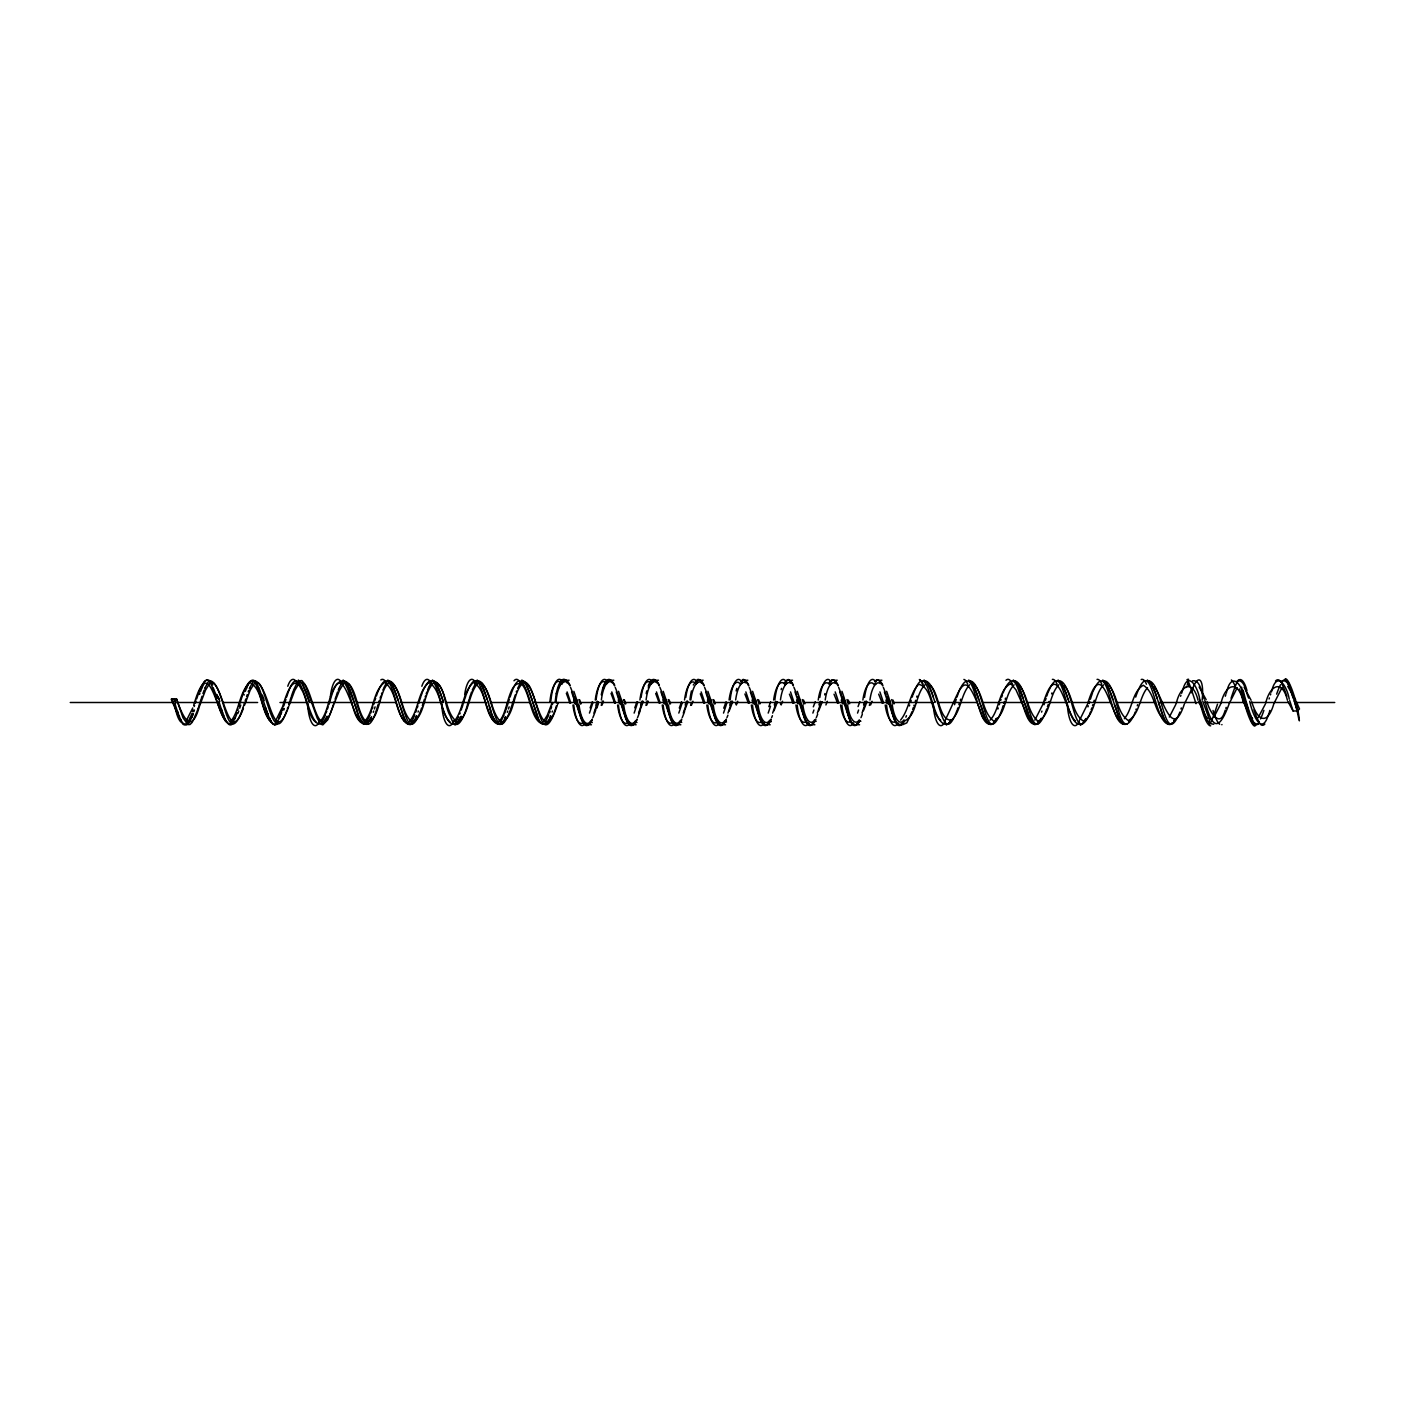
<?xml version="1.0" encoding="UTF-8"?>
<svg xmlns="http://www.w3.org/2000/svg" width="1405" height="1405" viewBox="0 0 1405 1405"><rect width="100%" height="100%" fill="white"/><g stroke="black" fill="none" stroke-linecap="round" stroke-linejoin="round"><path stroke-width="1.5" d="M1003.82 703.554L1004.522 701.358M1044.723 702.553L1044.02 704.748M195.348 703.044L196.015 700.972M199.826 703.044L198.825 706.153M200.265 701.657L201.143 698.9M240.009 703.115L241.01 700.006M239.57 704.502L238.903 706.575M244.488 703.115L243.82 705.205M245.155 701.042L245.805 698.97M284.565 703.536L283.792 705.96M285.25 701.411L285.953 699.216M289.711 701.411L288.71 704.572M328.893 704.695L329.578 702.5M329.929 701.411C341.977 655.433 350.003 709.437 360.558 721.994M333.705 703.589L334.39 701.411M373.59 704.695L374.292 702.5M378.718 702.5L379.42 700.305M418.637 703.606L419.34 701.411M423.046 703.589L422.343 705.767M423.73 701.394L424.433 699.216M463.316 703.606L464.37 700.322M467.725 703.589C465.652 712.388 457.169 737.59 450.267 715.812C443.892 705.802 445.455 683.41 432.81 680.828M468.427 701.394L469.13 699.216M507.978 703.606L507.293 705.784M508.68 701.411L509.383 699.233M512.07 704.678L513.124 701.394M552.306 704.695L552.832 703.044M557.118 703.589L557.469 702.5M597.23 703.958L597.687 702.5M601.235 705.415L601.691 703.958M602.165 702.5L602.622 701.042M642.384 702.5L642.84 701.042M645.914 705.415L647.301 701.042M687.063 702.5L687.519 701.042M690.593 705.415L691.523 702.5M730.811 705.415L731.285 703.958M731.742 702.5L732.216 701.042M735.746 703.958L736.22 702.5M775.964 703.958L776.421 702.5M780.425 703.958L780.899 702.5M865.796 702.5L866.27 701.042M869.344 705.415L869.8 703.958M910.651 701.956L911.178 700.305M915.305 701.411L915.656 700.305M954.522 704.713L954.873 703.606M955.576 701.411L956.261 699.233M958.895 704.678L959.246 703.589M999.306 704.73L999.658 703.642M1048.815 702.447L1049.166 701.341M1088.998 703.642L1089.7 701.446M1093.915 701.358L1094.267 700.27M194.575 705.468L194.241 706.504M290.062 700.305L291.116 697.073M333.354 704.695L332.3 707.927M374.977 700.322L375.679 698.144M378.015 704.678C364.843 752.694 358.257 699.286 349.178 684.323M419.674 700.322L420.727 697.073M462.965 704.695L461.929 707.944M513.475 700.305L514.529 697.073M909.386 705.96L909.667 705.047M913.847 705.96L914.146 705.047M960.282 700.287L960.634 699.198M1000.711 700.357L1001.062 699.269M1045.425 700.375L1046.11 698.197M1048.13 704.625L1047.428 706.803M1092.528 705.731L1092.879 704.66M1137.277 705.767L1137.629 704.678M196.682 698.9C213.56 645.931 214.069 722.873 230.841 724.137M241.344 698.97L242.327 695.932M243.592 705.89L243.047 707.593M335.093 699.216L336.146 696.019M417.935 705.784L417.232 707.944M464.721 699.233L465.757 696.019M511.736 705.767L510.682 708.981M556.433 705.784L555.73 707.927M1003.117 705.731L1002.432 707.874M1005.207 699.181L1005.558 698.092M1087.944 706.891L1088.295 705.819M1090.385 699.251L1091.088 697.108M1269.084 698.97L1269.418 697.934M201.477 697.881L202.039 696.195M198.386 707.523L198.052 708.524M287.814 707.33L287.375 708.664M328.19 706.856L327.488 708.981M372.887 706.856L372.185 708.998M375.1 706.856L374.415 708.981M380.105 698.127L380.808 696.002M469.463 698.127L470.517 694.966M506.942 706.856L505.888 710.034M509.154 706.856L508.452 708.981M551.603 706.856L550.918 708.981M1226.179 707.365L1225.845 708.401M283.125 707.997L282.352 710.315M913.32 707.576L912.618 709.683M242.819 708.26L242.38 709.595M246.578 696.599L247.245 694.614M286.638 697.073C300.143 653.026 305.71 712.019 316.195 722.223M421.641 707.927L420.938 710.017M425.135 697.056L425.487 696.002M510.085 697.073C524.118 652.412 528.631 713.441 540.328 722.504M912.231 697.073L912.583 696.019M916.692 697.073L917.043 696.019M956.963 697.091L959.071 691.032M957.49 708.963L957.841 707.909M1001.747 697.126L1002.45 695.018M1091.825 707.892L1091.123 709.999M1135.697 697.091L1136.048 696.019M1180.973 708.981L1181.306 707.927M997.901 709.033L998.253 707.98M1180.604 696.248L1180.938 695.247M1225.301 696.23L1225.862 694.562M197.824 709.191L197.385 710.509M238.13 708.928L237.691 710.245M1002.081 708.945L1001.027 712.001M1046.813 696.072L1047.515 694M291.467 696.019L291.801 694.966M331.949 708.981L330.913 712.054M376.382 696.019L377.084 693.947M421.079 696.019L422.132 692.964M461.226 710.034L461.578 708.998M514.862 696.019L515.214 694.966M555.379 708.981L554.325 712.054M1046.725 708.928L1046.023 711M1091.439 696.055L1092.493 692.981M1135.89 710.017L1136.224 708.963M193.135 709.859L192.485 711.791M1136.382 694.983C1152.644 650.656 1153.4 724.155 1169.171 724.172M1225.283 710.069L1224.51 712.335M1270.436 694.895L1270.77 693.912M242.784 694.614C259.1 650.972 259.556 724.4 275.503 724.155M242.169 710.245C225.906 752.922 225.239 682.391 209.661 680.652M286.831 710.315C273.799 748.97 267.723 693.561 259.223 683.673M336.498 694.966L337.534 691.963M416.547 710.034L415.845 712.054M466.109 694.983C482.389 650.656 483.144 724.137 498.916 724.172M510.331 710.017C494.051 754.345 493.278 680.863 477.507 680.828M912.934 694.966C929.214 650.656 929.987 724.155 945.776 724.172M957.139 710.017C940.876 754.345 940.173 680.845 924.367 680.828M1269.857 710.386L1269.418 711.685M197.174 711.158L192.186 722.381L189.991 724.541L187.778 724.594L183.019 717.797L176.486 698.847L171.199 699.198L180.507 720.8M202.917 693.578L203.462 692.015M292.152 693.947L292.503 692.946M326.785 711.053L326.101 713.038M371.482 711.053L370.797 713.038M373.712 711.053L373.273 712.3M381.51 693.947L381.861 692.946M418.04 712.054L418.391 711.053M426.172 693.947L426.874 691.963M420.587 711.035C404.324 753.256 403.779 680.354 388.131 680.828M470.868 693.947L471.571 691.963M505.537 711.053L504.852 713.038M507.767 711.053L507.328 712.3M550.216 711.053L549.513 713.038M552.095 712.054L552.446 711.053M1041.579 712.107L1041.93 711.106M1051.625 693.894L1051.976 692.893M1181.623 693.28L1182.29 691.401M1226.302 693.262C1231.184 670.431 1242.055 684.042 1244.444 698.847M911.933 711.72L911.23 713.67M281.685 712.23L281.351 713.16M552.2 702.5L547.3 715.25L543.472 721.432M557.592 704.467L558.294 702.5M597.336 701.183L595.948 705.117M603.448 701.183L602.043 705.117M641.997 701.183L640.592 705.117M1047.867 692.999C1064.094 652.886 1064.34 724.98 1079.918 724.19M236.918 712.476L236.251 714.302M244.523 705.24L250.16 690.241L254.252 683.533M289.184 705.31L294.716 690.522L298.914 683.568M377.436 692.946C393.699 652.904 393.997 725.085 409.558 724.172M648.162 701.183L646.757 705.117M1003.152 692.999L1003.855 691.049M1045.671 712.001C1029.408 752.132 1029.127 680.002 1013.585 680.81M1090.42 712.019L1089.736 713.951M1179.919 712.054C1163.639 752.097 1163.34 679.88 1147.78 680.828M193.662 705.486C207.852 655.766 213.964 701.833 225.485 721.134M199.756 705.486L205.499 690.189L209.591 683.515M282.862 705.925C284.969 698.566 293.048 671.397 301.197 688.994C307.994 698.584 307.677 721.994 320.164 724.172M557.241 705.451C538.589 759.684 539.432 682.69 522.203 680.828M686.606 701.2L685.201 705.082M1135.187 712.036L1134.485 713.968M199.528 706.1C190.992 736.729 182.316 715.531 176.486 698.847M692.928 701.2L691.523 705.082M282.651 706.539L275.345 721.432M288.745 706.539C272.43 751.359 270.217 683.585 254.323 680.67M1224.282 712.967C1218.855 728.387 1208.722 709.437 1207.071 701.833M1271.437 691.998C1276.776 669.377 1287.068 686.307 1289.246 699.198M1268.961 712.95C1261.848 738.696 1252.154 713.038 1249.695 701.288M248.246 691.769L248.685 690.575M1000.676 712.985C984.431 750.867 984.431 679.581 968.993 680.828M292.855 691.963L293.206 691.014M330.561 713.038C318.11 742.314 312.314 690.382 304.147 683.919M422.484 691.98C438.764 654.15 438.764 725.454 454.236 724.172M459.821 713.986L460.173 713.038M516.267 691.963L516.619 691.014M553.991 713.038C541.522 742.314 535.727 690.382 527.56 683.919M729.775 705.047L731.162 701.236M1092.827 691.998C1109.107 654.15 1109.072 725.349 1124.544 724.172M192.766 707.927L185.917 721.503M203.69 691.401L204.129 690.224M281.246 713.459L280.807 714.653M736.325 705.047L737.73 701.236M191.818 713.635L191.484 714.53M243.416 708.296C229.278 746.775 224.396 691.12 213.016 682.602M775.718 701.253L774.313 704.994M782.55 701.253L781.145 704.994M820.309 701.271L818.922 704.959M827.317 701.271L825.912 704.959M1005.032 703.343L1005.383 702.412M864.971 701.271L863.566 704.959M872.031 701.271L870.626 704.959M911.002 714.302L906.805 722.855L902.853 724.646M1043.177 703.519C1056.929 658.787 1063.374 704.116 1074.14 719.852M1087.751 703.466C1100.659 660.526 1107.878 701.376 1117.502 718.096M1182.624 690.505C1187.963 669.728 1197.569 686.94 1199.536 698.144M1042.826 704.432L1034.818 720.185M1087.4 704.397L1079.725 719.887M293.557 690.083L297.403 682.303M325.047 715.812L325.398 714.917M338.236 690.083L338.587 689.188M382.898 690.083L383.249 689.188M416.723 715.637L415.599 718.306M427.577 690.083L428.964 686.694M504.149 714.917L500.303 722.697M548.811 714.917L544.982 722.697M1089.384 714.882C1072.981 748.11 1073.719 679.107 1058.264 680.81M369.743 715.812L370.095 714.917M414.791 714.917L413.404 718.306M472.273 690.083L476.102 682.303M959.422 690.101C975.843 656.908 975.088 725.858 990.56 724.19M1004.206 690.136C1020.627 656.873 1019.907 725.858 1035.309 724.19M1134.134 714.899C1117.678 748.092 1118.45 679.107 1102.995 680.81M191.15 715.391L190.378 717.305M249.352 688.872L249.897 687.537M280.262 716.076L279.7 717.411M550.707 715.812C549.495 727.158 538.484 726.262 537.36 715.637M204.691 688.819L205.13 687.748M322.044 724.418C320.2 726.069 327.435 719.255 327.102 716.251M416.477 716.251L415.95 717.498M461.156 716.251L457.433 723.224L460.981 716.673M550.532 716.251L550.005 717.498M324.695 716.673L321.552 722.697M326.926 716.673L322.395 724.172M338.939 688.327L342.082 682.303M367.32 723.979L371.605 716.673M383.6 688.327L386.744 682.303M458.785 716.673L455.642 722.697M505.326 717.498L505.66 716.673C501.234 732.83 492.593 720.062 490.942 710.877M1176.284 703.325C1180.253 685.763 1192.74 678.229 1198.026 700.234M1184.661 703.325L1192.511 687.73M1220.998 703.29C1225.107 684.955 1237.752 678.773 1242.951 700.779M1229.147 703.817C1218.644 732.514 1212.093 728.721 1204.788 700.568M1229.357 703.29L1237.208 687.73M1265.677 703.273C1269.646 685.675 1282.133 678.299 1287.419 700.252M1273.826 703.817C1267.363 726.069 1257.212 720.783 1251.767 701.85M1274.054 703.273L1282.01 687.589M369.392 716.673L366.248 722.697M517.672 688.327L520.816 682.303M1175.95 704.168L1169.311 717.077M1184.31 704.168C1172.227 740.839 1163.322 698.478 1154.19 686.624M1220.664 704.098L1213.832 717.27M1265.343 704.081L1258.178 717.639M190.272 717.551L187.392 722.837M205.235 687.484L208.116 682.18M1186.083 687.431L1186.54 686.43M250.002 687.273L252.882 682.075M279.595 717.674L276.715 722.89M234.811 717.867L232.053 722.873M371.043 718.025L367.425 723.874M505.098 718.025C499.179 734.411 490.222 713.459 489.256 705.784M996.496 718.306L995.46 720.449L996.373 718.57M1041.193 718.306L1040.49 719.764M1041.07 718.57L1040.315 720.098M1085.749 718.57L1085.257 719.623M415.23 719.097L412.245 723.751M549.285 719.097L545.807 724.172M413.052 719.061L410.945 722.697M429.315 685.939L431.423 682.303M415.248 719.061L412.455 723.54M1187.207 685.025L1187.875 683.796M951.115 719.764L950.447 721.028M1174.545 719.764L1173.842 721.081M950.957 720.098C939.313 720.308 939.032 693.982 930.9 685.956M1128.935 721.45L1129.69 720.098M1174.369 720.098L1173.878 721.028M1084.818 720.449L1084.133 721.661M1129.515 720.449L1128.812 721.661M1084.748 720.572L1084.01 721.854M990.033 720.185C1000.009 710.069 998.182 689.03 1011.477 683.304M995.109 721.081L994.143 722.574M1037.399 721.696C1050.659 715.848 1048.815 694.931 1058.773 684.797M950.202 721.45L948.955 723.224L950.079 721.661M994.881 721.45L994.055 722.697M1172.876 722.574C1164.236 729.81 1161.847 709.665 1159.178 704.695M1083.431 722.697L1082.517 723.751M1172.789 722.697C1167.309 729.213 1163.375 717.042 1161.97 713.038M1147.499 687.625C1139.244 697.231 1139.771 714.302 1128.303 720.537C1117.028 712.95 1117.73 695.861 1109.195 685.658M993.897 722.908C985.151 729.09 983.254 709.701 980.444 704.695M1083.273 722.908L1082.377 723.874M1124.351 718.71C1132.711 708.998 1131.921 691.963 1143.249 685.254C1154.471 692.05 1153.716 708.981 1162.69 718.218M993.704 723.136C988.031 728.615 984.8 716.849 983.237 713.038M1287.964 701.587L1293.074 710.965L1297.535 710.965L1299.485 708.928L1296.446 701.85M457.187 723.487L454.693 724.84L457.134 723.54M948.709 723.487L946.232 724.84L948.674 723.54M230.806 721.309C239.675 710.579 239.026 692.296 249.809 682.514C262.296 688.977 260.733 708.77 269.058 719.711M343.593 683.568L339.395 690.522L327.769 719.764L322.887 724.84L320.094 723.136L317.302 718.306L305.078 684.551L301.935 680.582L298.791 680.828M320.041 721.432C329.947 711.791 328.928 683.533 342.504 680.828C353.393 690.768 350.583 721.151 364.861 724.172M388.237 683.568C378.946 690.733 379.069 725.208 365.563 721.081C356.115 711.387 356.852 683.41 343.47 680.828M364.738 721.432C374.397 710.298 372.641 691.137 384.654 682.391C396.526 691.032 394.998 709.859 404.219 721.064M477.612 683.568C468.111 694.79 469.551 713.231 458.048 722.574C446.14 715.057 447.405 696.371 439.203 685.271M454.149 721.432C463.492 710.157 462.368 692.349 473.344 682.496C485.726 689.153 484.198 708.805 492.523 719.729M522.309 683.568C512.245 694.228 514.845 716.251 501.357 722.381C490.257 711.984 492.172 693.034 481.09 682.619M498.81 721.432C508.101 714.302 507.978 679.792 521.483 683.919C530.932 693.613 530.194 721.59 543.577 724.172M432.916 683.568C422.975 694.421 425.329 715.356 412.315 722.504C400.882 712.511 402.814 693.49 392.083 682.795M409.452 721.432C418.953 710.21 417.513 691.769 429.017 682.426C441.381 690.312 439.554 709.947 448.915 721.064M1037.698 723.874L1040.069 720.572L1037.347 724.172L1034.607 724.629L1028.899 715.637M900.57 720.062C909.228 709.648 909.263 694.175 918.607 684.288C932.762 687.361 930.057 711.299 940.648 720.449M924.982 684.832C915.006 694.527 917.237 715.496 904.153 721.116M969.555 684.815C960.317 695.194 961.213 712.247 950.412 721.169M945.196 720.168C963.426 682.76 963.971 665.935 982.675 716.954M1014.076 684.815C1004.399 694.931 1006.138 714.056 993.897 721.239C982.587 712.862 983.781 695.159 974.42 684.85M1103.575 684.85C1093.968 695.053 1095.443 713.441 1083.641 721.309C1072.103 713.705 1073.121 695.949 1064.375 685.552M1127.196 723.751C1120.523 727.456 1118.643 714.969 1116.536 710.877M412.104 723.874C407.292 727.246 404.781 718.833 403.305 715.637M1127.073 723.874C1118.591 726.42 1117.765 711.071 1114.797 705.609M186.285 724.032C175.853 724.559 176.345 705.819 172.007 698.847M411.999 723.979C403.586 726.209 402.901 711.123 399.898 705.784M1281.729 680.916C1289.772 678.931 1290.528 693.051 1293.39 698.162M1213.762 724.242C1203.927 723.856 1204.208 707.382 1200.204 700.217M1192.582 680.758C1200.836 679.686 1201.293 693.701 1204.348 699.181M1237.278 680.758C1245.216 679.511 1245.796 692.928 1248.694 698.144M367.074 724.172L363.087 723.751L358.626 715.637M1037.347 724.172C1028.706 725.279 1028.337 710.526 1025.123 704.695M900.939 724.26L898.375 724.646M1258.336 724.313C1248.799 723.716 1248.957 707.997 1245.129 700.937M366.81 724.348C358.31 724.629 358.099 710.596 354.85 704.695M545.456 724.418C537.325 724.611 537.026 711.422 533.953 705.784M563.247 680.354L564.634 680.213M565.477 680.354L566.882 680.213M567.708 680.354L569.113 680.213M607.926 680.354L609.331 680.213M610.156 680.354L611.561 680.213M612.404 680.354L613.792 680.213M652.623 680.354L654.01 680.213M654.853 680.354L656.24 680.213M657.083 680.354L658.488 680.213M697.302 680.354L698.689 680.213M699.532 680.354L700.937 680.213M701.762 680.354L703.167 680.213M741.981 680.354L743.385 680.213M744.211 680.354L745.616 680.213M746.459 680.354L747.846 680.213M786.677 680.354L788.065 680.213M788.908 680.354L790.295 680.213M791.138 680.354L792.543 680.213M831.356 680.354L832.744 680.213M833.587 680.354L834.992 680.213M835.817 680.354L837.222 680.213M876.035 680.354L877.44 680.213M878.265 680.354L879.671 680.213M880.514 680.354L881.901 680.213M562.439 682.567L563.827 682.444M607.101 682.584L608.506 682.461M651.762 682.69L653.149 682.567M696.353 682.935L697.741 682.83M740.909 683.304L742.297 683.181M785.465 683.638L786.853 683.515M830.074 683.814L831.479 683.708M874.735 683.884L876.14 683.761M586.991 724.787L585.586 724.646M589.222 724.787L587.817 724.646M591.452 724.787L590.065 724.646M631.67 724.787L630.265 724.646M633.901 724.787L632.513 724.646M636.131 724.787L634.744 724.646M676.349 724.787L674.962 724.646M678.58 724.787L677.192 724.646M680.828 724.787L679.423 724.646M721.046 724.787L719.641 724.646M723.276 724.787L721.871 724.646M725.507 724.787L724.119 724.646M765.725 724.787L764.32 724.646M767.955 724.787L766.568 724.646M770.186 724.787L768.798 724.646M810.404 724.787L809.017 724.646M812.634 724.787L811.247 724.646M814.882 724.787L813.477 724.646M855.101 724.787L853.696 724.646M857.331 724.787L855.926 724.646M859.561 724.787L858.156 724.646M902.01 724.787L900.623 724.646M726.526 722.012L725.12 721.889M681.724 722.328L680.319 722.205M636.974 722.504L635.587 722.363M771.345 721.643L769.94 721.52M592.278 722.556L590.873 722.433M816.129 721.38L814.724 721.257M860.861 721.257L859.456 721.134M70.25 702.5L172.657 702.5M177.012 702.5L218.407 702.5M222.763 702.5L257.624 702.5M279.964 702.5L306.272 702.5M310.663 702.5L352.304 702.5M356.694 702.5L396.14 702.5M400.53 702.5L442.171 702.5M446.562 702.5L486.007 702.5M490.398 702.5L529.843 702.5M534.234 702.5L575.874 702.5M580.265 702.5L619.71 702.5M624.101 702.5L665.742 702.5M670.115 702.5L709.578 702.5M713.968 702.5L753.414 702.5M759.982 702.5L799.445 702.5M803.818 702.5L843.281 702.5M847.672 702.5L887.117 702.5M893.685 702.5L933.148 702.5M937.521 702.5L976.984 702.5M983.553 702.5L1023.016 702.5M1027.389 702.5L1066.852 702.5M1071.225 702.5L1110.688 702.5M1117.256 702.5L1154.524 702.5M1158.475 702.5L1200.748 702.5M1205.139 702.5L1244.584 702.5M1251.17 702.5L1288.42 702.5M1296.446 702.5L1334.75 702.5M1011.056 683.936L1015.956 689.837L1029.233 719.413M1037.786 721.064C1027.564 711.896 1027.951 695.703 1019.292 685.219M271.815 722.363L269.268 720.027M257.782 682.637L259.117 683.568M436.411 682.619L438.852 684.779M495.315 722.381L492.874 720.221M1075.527 720.941L1074.491 720.185M1017.905 684.13L1018.959 684.885M526.155 682.777L527.209 683.568M302.742 682.777L303.796 683.568M450.303 722.205L449.249 721.415M1287.718 686.307L1295.673 699.989M1252.575 718.622L1248.553 713.248L1243.162 701.306M1119.223 719.834L1117.853 718.517M1207.545 718.359L1206.438 717.217M225.819 721.468L226.925 722.275A24.605 6.972 83.5 0 0 228.787 724.33A24.605 7.411 87.9 0 0 230.543 724.892A24.605 7.394 -87.6 0 0 232.282 724.119A24.605 6.937 -83.3 0 0 234.02 722.047M1199.132 686.957L1206.175 699.708M1244.145 687.291L1251.1 700.252M1206.21 716.936L1198.711 701.833M984.08 719.009L983.026 717.534M1209.494 719.869L1202.785 701.271M1153.944 689.188L1150.537 682.426L1147.305 680.16L1151.152 683.339L1155.753 694.123M1064.569 689.188L1061.179 682.426L1057.947 680.16L1061.776 683.339L1066.377 694.123M1019.89 689.188L1016.482 682.426L1013.251 680.16L1017.097 683.339L1021.698 694.123M975.211 689.188L971.803 682.426L968.572 680.16L972.418 683.339L977.019 694.123M930.514 689.188L927.124 682.426L923.893 680.16L927.388 682.795L931.585 692.015M528.421 689.363L524.961 682.426L521.729 680.16L526.26 684.551L531.845 699.216M483.742 689.363L480.264 682.426L477.05 680.16L481.581 684.551L487.166 699.216M439.062 689.363L435.585 682.426L432.354 680.16L436.2 683.339L440.801 694.123M394.384 689.363L390.906 682.426L387.675 680.16L392.206 684.551L398.142 700.305M349.687 689.363L346.21 682.426L342.996 680.16L347.527 684.551L353.112 699.216M892.983 700.059L894.37 703.729M885.905 700.059L887.31 703.729M849.674 703.729L848.286 700.041M841.244 700.041L842.631 703.729M1154.295 690.083L1154.998 691.963M1064.92 690.083L1068.116 699.391M1020.241 690.083L1023.437 699.391M1028.618 714.917L1027.916 713.038M975.562 690.083L976.247 691.963M930.865 690.083L932.323 694.123M803.537 700.024L804.942 703.747M528.702 690.083L529.404 691.963M537.079 714.917L536.394 713.038M484.023 690.083L484.725 691.963M439.344 690.083L442.838 700.305M394.647 690.083L395.349 691.963M403.024 714.917L402.339 713.038M349.968 690.083L350.67 691.963M358.345 714.917L357.643 713.038M796.617 700.024L798.005 703.747M758.735 699.989L760.14 703.765M752.044 699.989L753.431 703.765M1110.301 691.963L1106.35 683.146L1102.626 680.16L1106.473 683.339L1111.074 694.123M305.991 691.963L302.022 683.146L298.299 680.16L302.848 684.551L308.485 699.391M886.66 691.33L889.137 698.619M841.964 691.33L844.458 698.619M797.285 691.33L800.253 700.164M752.606 691.33L755.574 700.164M713.916 699.936L715.321 703.782M707.909 691.33L710.895 700.164M663.23 691.33L666.198 700.164M618.551 691.33L621.519 700.164M573.855 691.33L576.84 700.164M707.488 699.936L708.875 703.782M669.131 699.901L670.536 703.8M662.914 699.901L664.302 703.8M624.4 699.883L625.805 703.817M618.27 699.883L619.675 703.817M579.703 699.883L581.09 703.817M573.609 699.883L574.996 703.817M1161.707 712.3L1161.215 710.877M1027.652 712.3L1027.16 710.877M982.973 712.3L982.481 710.877M529.667 692.7L530.159 694.123M536.13 712.3L535.621 710.877M484.988 692.7L485.48 694.123M395.613 692.7L396.105 694.123M402.076 712.3L401.567 710.877M350.934 692.7L351.426 694.123M357.379 712.3L356.888 710.877M306.255 692.7L306.747 694.123M1155.349 692.946L1157.246 698.619M1110.652 692.946L1112.813 699.391M976.598 692.946L979.496 701.727M931.919 692.946L934.817 701.727M1297.535 710.965L1294.286 700.955M1293.074 710.965L1289.702 700.603M1155.999 694.86L1156.754 697.091M1111.32 694.86L1112.058 697.091M1066.623 694.86L1067.379 697.091M1021.944 694.86L1023.191 698.619M977.265 694.86L978.003 697.091M932.586 694.86L933.324 697.091M530.423 694.86L531.16 697.091M535.375 710.14L534.638 707.909M485.726 694.86L486.481 697.091M490.696 710.14L489.959 707.909M441.047 694.86L441.785 697.091M396.368 694.86L397.106 697.091M401.321 710.14L400.583 707.909M351.672 694.86L352.427 697.091M356.642 710.14L355.202 705.784M306.993 694.86L308.784 700.305M262.454 695.317L263.473 698.39M1160.934 710.034L1160.231 707.927M1116.237 710.034L1114.499 704.695M1026.879 710.034L1026.177 707.927M982.183 710.034L981.498 707.927M218.144 696.441L218.478 697.442M1159.968 707.136L1159.476 705.609M1025.913 707.136L1025.422 705.609M978.249 697.864L978.758 699.391M981.234 707.136L980.743 705.609M531.406 697.864L532.196 700.305M534.392 707.136L533.601 704.695M486.727 697.864L487.957 701.727M489.695 707.136L488.466 703.273M442.031 697.864L442.54 699.391M397.352 697.864L397.843 699.391M400.337 707.136L399.547 704.695M352.673 697.864L353.463 700.305M218.53 697.565L218.987 699.005M1157.088 698.144L1157.492 699.391M1112.409 698.144L1114.551 704.836M1067.712 698.144L1068.871 701.727M263.385 698.144L264.14 700.463M174.255 698.847L174.852 700.744M218.917 698.812L219.812 701.569M1157.79 700.305L1158.826 703.589M1158.739 703.273L1159.23 704.836M1023.736 700.305L1024.175 701.727M1024.684 703.273L1025.176 704.836M979.988 703.273L980.497 704.836M891.683 699.585L893.071 703.958M889.453 699.585L890.12 701.727M887.205 699.585L888.61 703.958M846.987 699.585L848.392 703.958M844.756 699.585L845.441 701.727M842.526 699.585L843.913 703.958M802.308 699.585L803.713 703.958M800.077 699.585L801.465 703.958M797.847 699.585L799.234 703.958M757.629 699.585L759.016 703.958M755.398 699.585L756.066 701.727M753.15 699.585L754.555 703.958M712.932 699.585L714.337 703.958M710.702 699.585L711.387 701.727M708.471 699.585L709.876 703.958M668.253 699.585L669.658 703.958M666.023 699.585L666.708 701.727M663.792 699.585L665.18 703.958M623.574 699.585L624.962 703.958M621.344 699.585L622.011 701.727M619.096 699.585L620.501 703.958M578.878 699.585L580.283 703.958M576.647 699.585L577.332 701.727M574.417 699.585L575.822 703.958M532.161 700.164L532.653 701.727M533.145 703.273L533.637 704.836M442.786 700.164L443.278 701.727M398.107 700.164L399.582 704.836M353.41 700.164L353.902 701.727M354.411 703.273L354.903 704.836M308.731 700.164L309.223 701.727M174.817 700.603L175.695 703.378M1068.766 701.411L1069.117 702.5M1024.087 701.411L1024.772 703.589M979.39 701.411L980.093 703.589M934.711 701.411L935.063 702.5M889.909 701.042L890.84 703.958M845.23 701.042L846.161 703.958M755.855 701.042L756.786 703.958M711.176 701.042L712.107 703.958M666.479 701.042L667.41 703.958M621.8 701.042L622.731 703.958M577.121 701.042L578.052 703.958M532.548 701.411L533.25 703.589M487.869 701.411L488.554 703.589M443.172 701.411L443.523 702.5M353.814 701.411L354.499 703.589M309.118 701.411L309.469 702.5M284.319 708.542A24.605 1.932 -72.9 0 1 283.81 710.034M282.352 708.823A24.605 3.671 -74.5 0 1 278.963 717.867M278.26 722.714A24.605 7.095 -84.4 0 1 276.522 724.383A24.605 7.447 -88.8 0 1 274.713 724.804M274.765 724.875A24.605 7.341 86.7 0 1 272.921 723.803M273.027 723.961A24.605 6.779 82.4 0 1 271.13 721.45M269.584 718.535A24.605 4.461 75.7 0 1 267.494 713.231M267.986 714.636A24.605 2.863 73.6 0 1 265.545 707.576M268.408 716.129A24.605 1.071 72.5 0 1 261.488 694.562M260.786 692.928A24.605 2.599 73.4 0 1 262.173 697.021M258.942 688.064A24.605 4.25 75.3 0 1 260.487 692.068M257.115 684.235A24.605 5.62 78.2 0 1 258.766 687.625M255.324 681.601A24.605 6.656 81.8 0 1 257.027 684.007M255.289 681.495A24.605 7.288 86 0 0 253.532 680.301A24.605 7.464 -89.5 0 0 251.723 680.406A24.605 7.183 -85 0 0 249.95 681.917M248.141 684.727A24.605 6.463 -80.9 0 1 250.055 681.706M246.578 688.099A24.605 5.339 -77.4 0 1 248.334 684.305M245.295 691.383A24.605 3.881 -74.8 0 1 246.648 687.87M243.961 695.176A24.605 2.195 -73.1 0 1 244.171 694.544M240.764 705.047A24.605 1.458 -72.7 0 1 239.728 708.225M238.762 711.141A24.605 3.214 -74 0 1 237.989 713.283M237.129 713.09A24.605 4.777 -76.2 0 1 234.319 719.781M227.066 722.469A24.605 6.094 79.6 0 1 225.116 718.921M225.344 719.483A24.605 4.847 76.4 0 1 223.29 714.548M223.694 715.672A24.605 3.302 74.1 0 1 221.393 709.174M222.605 712.792A24.605 1.546 72.7 0 1 218.934 701.517M213.226 687.923A24.605 3.829 74.7 0 1 215.878 695.036M211.119 682.163A24.605 6.428 80.8 0 1 212.805 684.867M211.066 682.04A24.605 7.166 84.9 0 0 209.31 680.512A24.605 7.464 89.3 0 0 207.519 680.231M203.743 682.69A24.605 7.306 -86.2 0 1 207.589 679.985M202.127 687.572A24.605 5.673 -78.3 0 1 204.094 683.515M200.511 691.646A24.605 4.303 -75.4 0 1 202.39 686.852M199.51 694.439A24.605 2.67 -73.4 0 1 199.914 693.297M194.452 710.017A24.605 2.757 -73.5 0 1 193.908 711.615M191.537 717.797A24.605 5.743 -78.5 0 1 189.886 721.116M188.059 723.698A24.605 7.324 -86.4 0 1 186.303 724.752M186.285 724.523A24.605 7.447 89 0 1 182.58 723.751M182.826 723.083A24.605 6.358 80.6 0 1 180.911 719.904M181.105 720.361A24.605 5.216 77.2 0 1 179.085 715.795M179.436 716.726A24.605 3.723 74.6 0 1 177.223 710.684M178.014 713.02A24.605 2.02 73 0 1 175.098 704.204M1141.211 679.511A24.605 7.464 -89.1 0 1 1146.462 684.2M1097.042 679.37A24.605 7.464 -89.1 0 1 1101.766 684.2M1079.339 720.818A24.605 7.464 89.4 0 1 1071.822 723.435A24.605 7.464 89.4 0 1 1067.273 702.939M1052.363 679.37A24.605 7.464 -89.1 0 1 1057.087 684.2M1005.962 680.283A24.605 7.464 -89.1 0 1 1012.408 684.2M963.9 679.423A24.605 7.464 -89.1 0 1 967.711 684.2M945.284 720.818A24.605 7.464 89.4 0 1 937.767 723.435A24.605 7.464 89.4 0 1 933.219 702.939M922.769 684.569A24.605 7.464 -89.1 0 0 919.344 679.528A24.605 7.464 -89.4 0 1 922.945 684.182M906.471 715.689A24.605 3.952 -74.9 0 1 905.856 717.165M904.504 720.993A24.605 6.586 -81.5 0 1 902.063 724.084M904.399 720.396A24.605 6.586 -81.5 0 1 901.606 724.084M901.518 724.383A24.605 7.464 89.4 0 1 897.655 723.786M900.64 724.927A24.605 7.341 86.6 0 1 897.725 723.347M898.058 724.436A24.605 6.34 80.5 0 1 893.615 716.866M894.686 718.517A24.605 3.513 74.3 0 1 889.945 705.029M895.231 720.8A24.605 3.513 74.3 0 1 888.891 702.957M887.205 696.476A24.605 1.37 72.6 0 1 888.75 701.271M883.306 687.344A24.605 3.952 74.9 0 1 886.151 694.878M879.723 680.916A24.605 6.586 81.5 0 1 882.797 685.166M879.267 680.916A24.605 6.586 81.5 0 1 882.691 685.868M875.315 681.214A24.605 7.464 -89.4 0 1 879.161 680.617M875.385 681.653A24.605 7.341 -86.6 0 1 878.283 680.073M874.63 681.724A24.605 6.323 -80.4 0 1 875.719 680.564M862.354 714.197A24.605 3.952 -74.9 0 1 860.966 717.656M859.825 720.993A24.605 6.586 -81.5 0 1 857.384 724.084M859.72 720.396A24.605 6.586 -81.5 0 1 856.927 724.084M856.822 724.383A24.605 7.464 89.4 0 1 852.976 723.786M855.944 724.927A24.605 7.341 86.6 0 1 853.046 723.347M853.362 724.436A24.605 6.34 80.5 0 1 848.936 716.866M849.99 718.517A24.605 3.513 74.3 0 1 845.266 705.029M850.552 720.8A24.605 3.513 74.3 0 1 844.212 702.957M842.526 696.476A24.605 1.37 72.6 0 1 844.071 701.271M838.609 687.344A24.605 3.952 74.9 0 1 841.455 694.878M835.044 680.916A24.605 6.586 81.5 0 1 838.118 685.166M834.57 680.916A24.605 6.586 81.5 0 1 838.012 685.868M830.636 681.214A24.605 7.464 -89.4 0 1 834.482 680.617M830.706 681.653A24.605 7.341 -86.6 0 1 833.604 680.073M829.091 682.971A24.605 6.323 -80.4 0 1 831.04 680.564M817.675 714.197A24.605 3.952 -74.9 0 1 816.27 717.656M815.761 719.834A24.605 6.586 -81.5 0 1 812.705 724.084M815.673 719.132A24.605 6.586 -81.5 0 1 812.231 724.084M812.143 724.383A24.605 7.464 89.4 0 1 808.279 723.786M811.265 724.927A24.605 7.341 86.6 0 1 808.367 723.347M808.683 724.436A24.605 6.34 80.5 0 1 804.24 716.866M805.311 718.517A24.605 3.513 74.3 0 1 800.569 705.029M805.855 720.8A24.605 3.513 74.3 0 1 799.515 702.957M797.847 696.476A24.605 1.37 72.6 0 1 799.392 701.271M793.93 687.344A24.605 3.952 74.9 0 1 796.776 694.878M790.348 680.916A24.605 6.586 81.5 0 1 793.421 685.166M789.891 680.916A24.605 6.586 81.5 0 1 793.316 685.868M785.939 681.214A24.605 7.464 -89.4 0 1 789.803 680.617M786.027 681.653A24.605 7.341 -86.6 0 1 788.925 680.073M784.394 682.971A24.605 6.323 -80.4 0 1 786.361 680.564M772.416 715.689A24.605 3.952 -74.9 0 1 771.591 717.656M771.082 719.834A24.605 6.586 -81.5 0 1 768.008 724.084M770.976 719.132A24.605 6.586 -81.5 0 1 767.552 724.084M767.464 724.383A24.605 7.464 89.4 0 1 763.6 723.786M766.586 724.927A24.605 7.341 86.6 0 1 763.67 723.347M764.004 724.436A24.605 6.34 80.5 0 1 759.561 716.866M760.632 718.517A24.605 3.513 74.3 0 1 755.89 705.029M761.176 720.8A24.605 3.513 74.3 0 1 754.836 702.957M753.15 696.476A24.605 1.37 72.6 0 1 754.696 701.271M749.251 687.344A24.605 3.952 74.9 0 1 752.097 694.878M745.669 680.916A24.605 6.586 81.5 0 1 748.742 685.166M745.212 680.916A24.605 6.586 81.5 0 1 748.637 685.868M741.26 681.214A24.605 7.464 -89.4 0 1 745.107 680.617M741.331 681.653A24.605 7.341 -86.6 0 1 744.229 680.073M740.576 681.724A24.605 6.323 -80.4 0 1 741.664 680.564M727.913 715.18A24.605 3.952 -74.9 0 1 726.912 717.656M726.403 719.834A24.605 6.586 -81.5 0 1 723.329 724.084M726.297 719.132A24.605 6.586 -81.5 0 1 722.873 724.084M722.767 724.383A24.605 7.464 89.4 0 1 718.921 723.786M721.889 724.927A24.605 7.341 86.6 0 1 718.991 723.347M719.307 724.436A24.605 6.34 80.5 0 1 714.882 716.866M715.935 718.517A24.605 3.513 74.3 0 1 711.211 705.029M716.497 720.8A24.605 3.513 74.3 0 1 710.157 702.957M708.471 696.476A24.605 1.37 72.6 0 1 710.017 701.271M704.555 687.344A24.605 3.952 74.9 0 1 707.418 694.878M700.99 680.916A24.605 6.586 81.5 0 1 704.063 685.166M700.515 680.916A24.605 6.586 81.5 0 1 703.958 685.868M696.581 681.214A24.605 7.464 -89.4 0 1 700.428 680.617M696.652 681.653A24.605 7.341 -86.6 0 1 699.55 680.073M694.878 683.181A24.605 6.34 -80.5 0 1 696.968 680.564M684.551 711.562A24.605 3.934 -74.9 0 1 682.198 717.656M681.706 719.834A24.605 6.586 -81.5 0 1 678.65 724.084M681.618 719.132A24.605 6.586 -81.5 0 1 678.176 724.084M678.088 724.383A24.605 7.464 89.4 0 1 674.224 723.786M677.21 724.927A24.605 7.341 86.6 0 1 674.312 723.347M674.628 724.436A24.605 6.34 80.5 0 1 670.203 716.866M671.256 718.517A24.605 3.513 74.3 0 1 666.514 705.029M671.801 720.8A24.605 3.513 74.3 0 1 665.461 702.957M663.792 696.476A24.605 1.37 72.6 0 1 665.338 701.271M659.876 687.344A24.605 3.952 74.9 0 1 662.721 694.878M656.293 680.916A24.605 6.586 81.5 0 1 659.366 685.166M655.836 680.916A24.605 6.586 81.5 0 1 659.261 685.868M651.885 681.214A24.605 7.464 -89.4 0 1 655.749 680.617M651.973 681.653A24.605 7.341 -86.6 0 1 654.87 680.073M648.759 685.974A24.605 6.34 -80.5 0 1 652.289 680.564M648.285 687.993A24.605 3.513 -74.3 0 1 648.601 687.221M639.872 711.562A24.605 3.934 -74.9 0 1 637.519 717.656M637.027 719.834A24.605 6.586 -81.5 0 1 633.954 724.084M636.922 719.132A24.605 6.586 -81.5 0 1 633.497 724.084M633.409 724.383A24.605 7.464 89.4 0 1 629.545 723.786M632.531 724.927A24.605 7.341 86.6 0 1 629.633 723.347M629.949 724.436A24.605 6.34 80.5 0 1 625.506 716.866M626.577 718.517A24.605 3.513 74.3 0 1 621.835 705.029M627.122 720.8A24.605 3.513 74.3 0 1 620.782 702.957M619.096 696.476A24.605 1.37 72.6 0 1 620.641 701.271M615.197 687.344A24.605 3.952 74.9 0 1 618.042 694.878M611.614 680.916A24.605 6.586 81.5 0 1 614.688 685.166M611.157 680.916A24.605 6.586 81.5 0 1 614.582 685.868M607.206 681.214A24.605 7.464 -89.4 0 1 611.052 680.617M607.276 681.653A24.605 7.341 -86.6 0 1 610.174 680.073M603.184 688.134A24.605 6.323 -80.4 0 1 607.61 680.564M603.606 687.993A24.605 3.513 -74.3 0 1 603.922 687.221M598.056 704.52A24.605 1.37 -72.6 0 1 596.897 708.102M595.685 710.122A24.605 3.934 -74.9 0 1 592.84 717.656M592.348 719.834A24.605 6.586 -81.5 0 1 589.275 724.084M592.243 719.132A24.605 6.586 -81.5 0 1 588.818 724.084M588.713 724.383A24.605 7.464 89.4 0 1 584.866 723.786M587.834 724.927A24.605 7.341 86.6 0 1 584.937 723.347M585.253 724.436A24.605 6.34 80.5 0 1 580.827 716.866M581.881 718.517A24.605 3.513 74.3 0 1 577.156 705.029M582.443 720.8A24.605 3.513 74.3 0 1 576.103 702.957M574.417 696.476A24.605 1.37 72.6 0 1 575.962 701.271M570.5 687.344A24.605 3.952 74.9 0 1 573.363 694.878M566.935 680.916A24.605 6.586 81.5 0 1 570.009 685.166M566.461 680.916A24.605 6.586 81.5 0 1 569.903 685.868M562.527 681.214A24.605 7.464 -89.4 0 1 566.373 680.617M562.597 681.653A24.605 7.341 -86.6 0 1 565.495 680.073M558.505 688.134A24.605 6.323 -80.4 0 1 562.931 680.564M556.257 693.789A24.605 3.513 -74.3 0 1 556.696 692.524M559.331 685.745A24.605 3.513 -74.3 0 1 559.822 684.656M513.984 680.758A24.605 7.464 -89.1 0 1 520.869 684.2M464.686 694.579A24.605 7.464 -89.1 0 1 476.19 684.2M453.762 720.818A24.605 7.464 89.4 0 1 446.246 723.435A24.605 7.464 89.4 0 1 441.697 702.939M421.834 686.272A24.605 7.464 -89.1 0 1 431.493 684.2M380.825 679.932A24.605 7.464 -89.1 0 1 386.814 684.2M330.351 696.898A24.605 7.464 -89.1 0 1 342.135 684.2M319.708 720.818A24.605 7.464 89.4 0 1 312.191 723.435A24.605 7.464 89.4 0 1 307.642 702.939M287.779 686.272A24.605 7.464 -89.1 0 1 297.439 684.2M898.058 723.031A24.605 7.341 86.6 0 1 886.573 705.152M879.899 691.91A24.605 1.37 72.6 0 1 883.552 702.992M864.532 697.442A24.605 7.341 -86.6 0 1 875.719 681.969M858.596 710.017A24.605 1.37 -72.6 0 1 857.542 713.09M853.362 723.031A24.605 7.341 86.6 0 1 841.894 705.152M835.202 691.91A24.605 1.37 72.6 0 1 838.873 702.992M819.835 697.442A24.605 7.341 -86.6 0 1 831.022 681.969M813.917 710.017A24.605 1.37 -72.6 0 1 812.863 713.09M808.683 723.031A24.605 7.341 86.6 0 1 797.215 705.152M790.523 691.91A24.605 1.37 72.6 0 1 794.176 702.992M774.875 699.848A24.605 7.341 -86.6 0 1 786.343 681.969M770.502 706.188A24.605 1.37 -72.6 0 1 768.184 713.09M764.004 723.031A24.605 7.341 86.6 0 1 752.518 705.152M745.844 691.91A24.605 1.37 72.6 0 1 749.497 702.992M730.178 699.848A24.605 7.341 -86.6 0 1 741.664 681.969M726.947 702.693A24.605 1.37 -72.6 0 1 723.505 713.09M719.307 723.031A24.605 7.341 86.6 0 1 707.839 705.152M701.148 691.91A24.605 1.37 72.6 0 1 704.818 702.992M685.781 697.442A24.605 7.341 -86.6 0 1 696.968 681.969M682.198 702.869A24.605 1.37 -72.6 0 1 678.808 713.09M674.628 723.031A24.605 7.341 86.6 0 1 663.16 705.152M656.469 691.91A24.605 1.37 72.6 0 1 660.122 702.992M641.102 697.442A24.605 7.341 -86.6 0 1 652.289 681.969M637.782 702.008A24.605 1.37 -72.6 0 1 634.129 713.09M629.949 723.031A24.605 7.341 86.6 0 1 618.463 705.152M611.79 691.91A24.605 1.37 72.6 0 1 615.443 702.992M596.124 699.848A24.605 7.341 -86.6 0 1 607.61 681.969M592.998 702.36A24.605 1.37 -72.6 0 1 589.45 713.09M585.253 723.031A24.605 7.341 86.6 0 1 573.784 705.152M567.093 691.91A24.605 1.37 72.6 0 1 570.764 702.992M550.848 701.042A24.605 7.341 -86.6 0 1 562.773 682.479M895.828 721.151A21.461 7.482 86 0 1 885.22 704.976M878.669 694.175A21.461 1.405 69.6 0 1 882.252 703.308M862.881 700.024A21.479 7.482 -86 0 1 874.472 685.06M859.913 701.692A21.479 1.387 -69.6 0 1 858.034 706.592M850.973 721.345A21.497 7.482 86 0 1 840.559 704.976M834.026 694.193A21.514 1.387 69.6 0 1 837.591 703.308M818.237 700.024A21.532 7.482 -86.1 0 1 829.811 685.008M815.269 701.71A21.567 1.387 -69.7 0 1 813.302 706.838M807.032 720.712A21.602 7.464 86.1 0 1 795.933 704.994M789.417 694.158A21.655 1.37 69.8 0 1 792.964 703.273M773.646 700.006A21.707 7.464 -86.2 0 1 785.184 684.85M770.66 701.745A21.778 1.352 -69.9 0 1 768.834 706.645M762.265 721.134A21.848 7.447 86.2 0 1 751.359 705.011M744.878 694.017A21.918 1.352 70.1 0 1 748.391 703.238M729.09 699.989A22.006 7.447 -86.3 0 1 740.611 684.569M726.104 701.78A22.076 1.352 -70.3 0 1 723.733 708.19M718.341 720.589A22.164 7.429 86.3 0 1 706.82 705.029M700.305 693.754A22.234 1.352 70.4 0 1 703.835 703.202M684.534 699.971A22.304 7.429 -86.3 0 1 696.055 684.253M681.548 701.815A22.375 1.352 -70.6 0 1 679.282 708.032M673.452 721.327A22.427 7.429 86.3 0 1 662.247 705.029M655.678 693.508A22.462 1.37 70.7 0 1 659.244 703.185M639.925 699.971A22.515 7.411 -86.3 0 1 651.463 684.042M636.939 701.815A22.55 1.37 -70.8 0 1 634.761 707.857M628.685 721.713A22.568 7.411 86.3 0 1 617.603 705.029M611.017 693.368A22.585 1.387 70.8 0 1 614.617 703.185M595.281 699.971A22.603 7.411 -86.3 0 1 606.802 683.936M592.278 701.815A22.603 1.387 -70.8 0 1 590.1 707.909M584.023 721.766A22.621 7.411 86.3 0 1 572.941 705.029M566.338 693.315A22.621 1.387 70.8 0 1 569.938 703.185M549.917 701.815A22.621 7.411 -86.3 0 1 562 684.358M903.872 719.94A21.461 7.482 86 0 1 892.28 704.976M886.731 696.634A21.461 1.405 69.6 0 1 889.33 703.308M869.941 700.024A21.479 7.482 -86 0 1 880.373 683.673M866.973 701.692A21.479 1.405 -69.6 0 1 863.39 710.807M859.175 719.957A21.497 7.482 86 0 1 847.584 704.976M841.876 696.248A21.514 1.387 69.6 0 1 844.616 703.308M825.227 700.006A21.549 7.482 -86.1 0 1 835.483 683.462M822.259 701.71A21.584 1.387 -69.6 0 1 818.694 710.825M814.443 720.062A21.619 7.499 86.1 0 1 802.852 704.994M797.812 697.881A21.672 1.37 69.7 0 1 799.867 703.29M780.46 699.989A21.725 7.499 -86.1 0 1 790.716 683.287M777.474 701.727A21.795 1.37 -69.8 0 1 773.927 710.895M769.659 720.291A21.865 7.499 86.2 0 1 758.05 705.011M751.991 695.194A21.953 1.352 70 0 1 755.065 703.255M735.658 699.971A22.023 7.499 -86.2 0 1 745.704 682.848M732.655 701.762A22.111 1.352 -70.2 0 1 729.125 711.088M724.84 720.607A22.181 7.482 86.3 0 1 713.248 705.029M707.172 695.001A22.269 1.352 70.3 0 1 710.245 703.22M690.856 699.971A22.322 7.464 -86.3 0 1 701.622 683.181M687.853 701.798A22.392 1.37 -70.5 0 1 684.288 711.352M680.038 720.87A22.445 7.447 86.3 0 1 668.464 705.029M662.37 694.773A22.48 1.37 70.6 0 1 665.461 703.185M646.089 699.971A22.515 7.447 -86.3 0 1 656.679 682.76M643.104 701.815A22.55 1.37 -70.7 0 1 639.503 711.545M635.288 721.028A22.568 7.429 86.3 0 1 623.732 705.029M618.147 696.055A22.585 1.387 70.8 0 1 620.747 703.185M601.375 699.971A22.603 7.429 -86.3 0 1 611.965 682.654M598.39 701.815A22.621 1.387 -70.8 0 1 594.772 711.65M590.574 721.081A22.621 7.411 86.3 0 1 579.036 705.029M573.451 696.002A22.621 1.387 70.8 0 1 576.05 703.185M556.011 701.815A22.621 7.411 -86.3 0 1 567.216 682.988M902.519 723.031A24.605 7.341 86.6 0 1 891.051 705.152M884.36 691.91A24.605 1.37 72.6 0 1 888.013 702.992M879.723 681.232A24.605 7.341 -86.6 0 1 880.18 681.969M865.673 702.008A24.605 1.37 -72.6 0 1 862.02 713.09M857.84 723.031A24.605 7.341 86.6 0 1 846.372 705.152M839.681 691.91A24.605 1.37 72.6 0 1 843.334 702.992M835.044 681.232A24.605 7.341 -86.6 0 1 835.501 681.969M824.7 694.878A24.605 7.341 -86.6 0 1 824.946 693.561M820.994 702.008A24.605 1.37 -72.6 0 1 817.341 713.09M813.144 723.031A24.605 7.341 86.6 0 1 801.675 705.152M794.984 691.91A24.605 1.37 72.6 0 1 798.655 702.992M788.223 679.476A24.605 7.341 -86.6 0 1 788.451 679.546M790.348 681.232A24.605 7.341 -86.6 0 1 790.804 681.969M781.162 689.627A24.605 7.341 -86.6 0 1 781.514 688.38M776.315 702.008A24.605 1.37 -72.6 0 1 772.645 713.09M768.465 723.031A24.605 7.341 86.6 0 1 756.996 705.152M750.305 691.91A24.605 1.37 72.6 0 1 753.958 702.992M743.017 679.405A24.605 7.341 -86.6 0 1 746.125 681.969M736.15 690.909A24.605 7.341 -86.6 0 1 736.835 688.38M731.619 702.008A24.605 1.37 -72.6 0 1 727.966 713.09M723.786 723.031A24.605 7.341 86.6 0 1 712.317 705.152M705.626 691.91A24.605 1.37 72.6 0 1 709.279 702.992M697.161 679.704A24.605 7.341 -86.6 0 1 701.446 681.969M689.96 699.848A24.605 7.341 -86.6 0 1 691.471 690.909M693.315 685.043A24.605 7.341 -86.6 0 1 693.736 684.112M686.782 702.518A24.605 1.37 -72.6 0 1 683.287 713.09M679.089 723.031A24.605 7.341 86.6 0 1 667.621 705.152M660.93 691.91A24.605 1.37 72.6 0 1 664.6 702.992M648.232 686.079A24.605 7.341 -86.6 0 1 656.75 681.969M646.212 693.561A24.605 7.341 -86.6 0 1 646.774 690.909M642.261 702.008A24.605 1.37 -72.6 0 1 638.59 713.09M634.41 723.031A24.605 7.341 86.6 0 1 622.942 705.152M616.251 691.91A24.605 1.37 72.6 0 1 619.904 702.992M601.287 694.878A24.605 7.341 -86.6 0 1 612.071 681.969M597.564 702.008A24.605 1.37 -72.6 0 1 593.911 713.09M589.731 723.031A24.605 7.341 86.6 0 1 578.263 705.152M571.572 691.91A24.605 1.37 72.6 0 1 575.225 702.992M555.238 701.903A24.605 7.341 -86.6 0 1 567.234 682.479M1191.212 692.858A24.605 6.375 -80.6 0 1 1199.87 680.213A24.605 6.375 -80.6 0 1 1202.171 699.971M1188.63 685.447A24.605 0.966 72.5 0 1 1188.964 683.111A24.605 0.966 72.5 0 1 1196.024 703.694M1210.671 725.823A24.605 5.743 78.5 0 1 1199.501 698.443M1219.681 724.26A24.605 5.866 78.9 0 1 1213.007 710.473M1221.981 724.594A24.605 5.866 78.9 0 1 1221.77 724.717M1217.468 704.274A24.605 1.844 -72.9 0 1 1210.618 722.679A24.605 1.844 -72.9 0 1 1209.881 718.851M1231.079 698.25A24.605 1.633 -72.7 0 1 1238.279 680.319M1238.156 680.6A24.605 7.271 85.9 0 1 1246.955 690.558M1239.438 688.977A24.605 2.67 73.4 0 1 1243.302 700.076M1231.377 679.967A24.605 7.324 86.4 0 1 1235.803 688.292M1254.63 724.348A24.605 2.476 73.3 0 1 1243.162 690.259M1255.051 725.999A24.605 4.461 75.7 0 1 1247.5 713.055A24.605 4.461 75.7 0 1 1241.651 687.133M1259.302 722.205A24.605 4.637 76 0 1 1253.945 709.859M1259.266 721.942A24.605 7.447 -88.6 0 1 1251.433 720.8M1264.869 724.049A24.605 7.429 -88 0 1 1259.846 723.61M1263.885 710.386A24.605 3.477 -74.3 0 1 1260.548 718.921M1276.636 694.123A24.605 3.916 -74.8 0 1 1280.517 684.692M1281.518 682.391A24.605 7.464 -89.8 0 1 1289.527 685.341M1281.729 683.814A24.605 4.233 75.3 0 1 1286.804 696.283M1275.494 681.039A24.605 7.464 -89.3 0 1 1280.921 681.952M1285.241 679.107A24.605 4.057 75 0 1 1293.232 693.034A24.605 4.057 75 0 1 1299.344 720.853M1285.241 679.124A24.605 2.757 73.5 0 1 1292.284 694.632A24.605 2.757 73.5 0 1 1298.887 719.764M648.759 685.763A24.605 3.513 -74.3 0 1 649.11 684.955M604.062 685.763A24.605 3.513 -74.3 0 1 604.431 684.955M1186.926 679.809A24.605 6.252 -80.2 0 1 1188.683 679.318M1082.026 724.172L1080.287 724.84L1082.026 724.172M269.339 717.867A24.605 5.796 78.6 0 0 271.288 721.749A24.605 5.796 78.7 0 1 269.339 717.902M217.916 698.303A24.605 2.143 73 0 0 216.598 694.369A24.605 2.125 73 0 1 217.898 698.338M191.712 717.393A24.605 4.408 -75.6 0 0 193.275 713.459A24.605 4.391 -75.6 0 1 191.712 717.358M188.112 723.61A24.605 6.744 -82.2 0 0 189.798 721.327A24.605 6.744 -82.2 0 1 188.112 723.593"/></g></svg>
